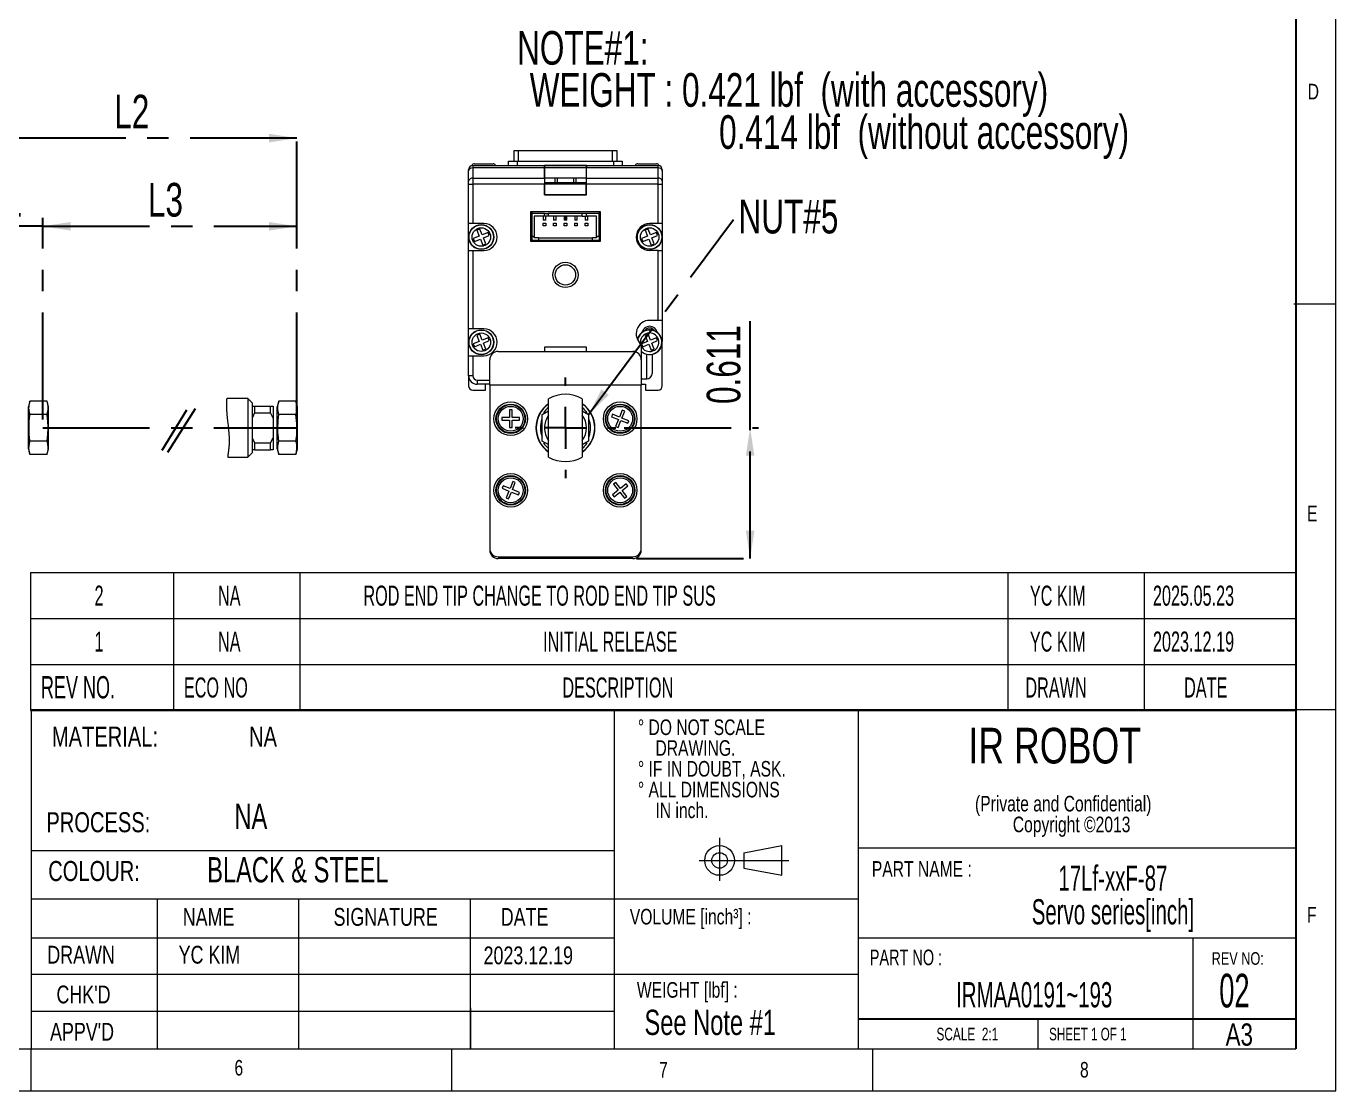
# Model space of a CAD drawing. Header units: inches. Extents: x 0.2 to 16.3, y 0.2 to 11.5.
# Drawn here: x 10.21 to 16.34, y 0.2 to 5.18 of the extents above; entities that cross this region are included whole.
import ezdxf

# ---------------------------------------------------------------- set-up
doc = ezdxf.new("R2010")
doc.units = ezdxf.units.IN
doc.header["$MEASUREMENT"] = 0
doc.linetypes.add('CENTERX2', pattern=[0.8, 0.5, -0.1, 0.1, -0.1])
for name, color, linetype in [('CENTER_LINE', 7, 'CENTERX2'), ('DIMENSION', 7, 'Continuous'), ('NOTES', 7, 'Continuous')]:
    doc.layers.add(name, color=color, linetype=linetype)
doc.styles.add('SLDTEXTSTYLE0', font='TXT', dxfattribs={"width": 0.7})
doc.styles.add('SLDTEXTSTYLE1', font='TXT', dxfattribs={"width": 0.75})
doc.styles.add('SLDTEXTSTYLE2', font='TXT', dxfattribs={"width": 0.6875})
doc.styles.add('SLDTEXTSTYLE3', font='TXT', dxfattribs={"width": 0.605})
doc.styles.add('SLDTEXTSTYLE4', font='TXT', dxfattribs={"width": 0.694444})
doc.dimstyles.new('SLDDIMSTYLE3', dxfattribs={"dimtxt": 0.15748, "dimasz": 0.13, "dimexe": 0, "dimexo": 0.0625, "dimgap": 0.03937, "dimtad": 1, "dimdec": 3, "dimrnd": 1e-09, "dimzin": 12, "dimdsep": 46, "dimtxsty": 'SLDTEXTSTYLE0', "dimsah": 1, "dimcen": 0.09, "dimadec": 0, "dimazin": 3, "dimtfac": 1, "dimtdec": 3, "dimtofl": 0, "dimtmove": 0, "dimatfit": 3, "dimfxl": 1, "dimfrac": 2, "dimtolj": 1, "dimtzin": 12, "dimarcsym": 0})
doc.dimstyles.new('SLDDIMSTYLE4', dxfattribs={"dimtxt": 0.15748, "dimasz": 0.13, "dimexe": 0, "dimexo": 0.0625, "dimgap": 0.03937, "dimtad": 1, "dimdec": 3, "dimrnd": 1e-09, "dimzin": 12, "dimdsep": 46, "dimtxsty": 'SLDTEXTSTYLE0', "dimsah": 1, "dimcen": 0.09, "dimadec": 0, "dimazin": 3, "dimtfac": 1, "dimtdec": 3, "dimtmove": 0, "dimatfit": 0, "dimfxl": 1, "dimfrac": 2, "dimtolj": 1, "dimtzin": 12, "dimarcsym": 0})
doc.dimstyles.new('SLDDIMSTYLE6', dxfattribs={"dimtxt": 0.15748, "dimasz": 0.13, "dimexe": 0, "dimexo": 0.0625, "dimgap": 0.03937, "dimtad": 1, "dimdec": 3, "dimrnd": 1e-09, "dimdsep": 46, "dimtxsty": 'SLDTEXTSTYLE0', "dimsah": 1, "dimcen": 0.09, "dimadec": 0, "dimazin": 2, "dimtfac": 1, "dimtdec": 3, "dimtofl": 0, "dimtmove": 0, "dimatfit": 3, "dimfxl": 1, "dimfrac": 2, "dimtolj": 1, "dimtzin": 12, "dimarcsym": 0})
doc.dimstyles.new('SLDDIMSTYLE7', dxfattribs={"dimtxt": 0.18, "dimasz": 0.13, "dimexe": 0, "dimexo": 0.0625, "dimgap": 0, "dimtad": 0, "dimtih": 1, "dimtoh": 1, "dimdec": 0, "dimrnd": 1e-09, "dimzin": 0, "dimdsep": 46, "dimtxsty": 'Standard', "dimsah": 1, "dimcen": 0.09, "dimadec": 0, "dimazin": 0, "dimtfac": 0.13, "dimtdec": 0, "dimtofl": 0, "dimtmove": 0, "dimatfit": 3, "dimfxl": 1, "dimfrac": 2, "dimtolj": 1, "dimtzin": 0, "dimarcsym": 0})

# ---------------------------------------------------------------- blocks, each defined once
blk = doc.blocks.new('SW_NOTE_0')
at = {"layer": 'CENTER_LINE', "color": 0, "char_height": 0.15748, "attachment_point": 1, "style": 'SLDTEXTSTYLE0'}
for s, insert in [('NOTE#1:', (0.0591, 0.203)), ('WEIGHT : 0.421 lbf  (with accessory)', (0.1181, 0.0062)), ('0.414 lbf  (without accessory)', (1.0039, -0.1907))]:
    blk.add_mtext(s, dxfattribs=dict(at, insert=insert))
blk = doc.blocks.new('SW_NOTE_0_2')
at = {"color": 0, "linetype": 'Continuous', "lineweight": 0, "char_height": 0.072917, "attachment_point": 2, "style": 'SLDTEXTSTYLE1'}
for s, insert in [('(Private and Confidential)', (0.6061, 0.094)), ('Copyright ©2013', (0.6452, -0.0032))]:
    blk.add_mtext(s, dxfattribs=dict(at, insert=insert))
blk = doc.blocks.new('SW_NOTE_0_3')
at = {"color": 0, "linetype": 'Continuous', "lineweight": 0, "char_height": 0.11811, "attachment_point": 2, "style": 'SLDTEXTSTYLE3'}
for s, insert in [('17Lf-xxF-87', (0.4263, 0.1523)), ('Servo series[inch]', (0.4264, -0.0052))]:
    blk.add_mtext(s, dxfattribs=dict(at, insert=insert))
blk = doc.blocks.new('SW_NOTE_0_4')
at = {"color": 0, "linetype": 'Continuous', "lineweight": 0, "attachment_point": 1, "style": 'SLDTEXTSTYLE1'}
for s, insert, char_height in [('%%d DO NOT SCALE', (0, 0.094), 0.072917), ('DRAWING.', (0.082, -0.0032), 0.07292), ('%%d IF IN DOUBT, ASK.', (0, -0.1004), 0.072917), ('%%d ALL DIMENSIONS', (0, -0.1977), 0.072917), ('IN inch.', (0.082, -0.2949), 0.07292)]:
    blk.add_mtext(s, dxfattribs=dict(at, insert=insert, char_height=char_height))
blk = doc.blocks.new('SW_TABLEANNOTATION_1')
at = {"color": 0, "linetype": 'Continuous', "lineweight": 18}
for p, q in [((0, 0), (0, -0.2149)), ((0, 0), (0.6691, 0)), ((0.6691, 0), (0.6691, -0.2149)), ((0.6691, 0), (1.2592, 0)), ((1.2592, 0), (1.2592, -0.2149)), ((1.2592, 0), (4.5707, 0)), ((4.5707, 0), (4.5707, -0.2149)), ((4.5707, 0), (5.2082, 0)), ((5.2082, 0), (5.2082, -0.2149)), ((5.2082, 0), (5.9164, 0)), ((5.9164, 0), (5.9164, -0.2149)), ((0, -0.2149), (0, -0.4298)), ((0, -0.2149), (0.6691, -0.2149)), ((0.6691, -0.2149), (0.6691, -0.4298)), ((0.6691, -0.2149), (1.2592, -0.2149)), ((1.2592, -0.2149), (1.2592, -0.4298)), ((1.2592, -0.2149), (4.5707, -0.2149)), ((4.5707, -0.2149), (4.5707, -0.4298)), ((4.5707, -0.2149), (5.2082, -0.2149)), ((5.2082, -0.2149), (5.2082, -0.4298)), ((5.2082, -0.2149), (5.9164, -0.2149)), ((5.9164, -0.2149), (5.9164, -0.4298)), ((0, -0.4298), (0, -0.6446)), ((0, -0.4298), (0.6691, -0.4298)), ((0.6691, -0.4298), (0.6691, -0.6446)), ((0.6691, -0.4298), (1.2592, -0.4298)), ((1.2592, -0.4298), (1.2592, -0.6446)), ((1.2592, -0.4298), (4.5707, -0.4298)), ((4.5707, -0.4298), (4.5707, -0.6446)), ((4.5707, -0.4298), (5.2082, -0.4298)), ((5.2082, -0.4298), (5.2082, -0.6446)), ((5.2082, -0.4298), (5.9164, -0.4298)), ((5.9164, -0.4298), (5.9164, -0.6446)), ((0, -0.6446), (0.6691, -0.6446)), ((0.6691, -0.6446), (1.2592, -0.6446)), ((1.2592, -0.6446), (4.5707, -0.6446)), ((4.5707, -0.6446), (5.2082, -0.6446)), ((5.2082, -0.6446), (5.9164, -0.6446))]:
    blk.add_line(p, q, dxfattribs=at)
at = {"color": 0, "linetype": 'Continuous', "lineweight": 0, "attachment_point": 1, "style": 'SLDTEXTSTYLE3'}
for s, insert, char_height in [('2', (0.2998, -0.0607), 0.0938), ('NA', (0.8773, -0.0607), 0.09375), ('ROD END TIP CHANGE TO ROD END TIP SUS', (1.5573, -0.0607), 0.09375), ('YC KIM', (4.6742, -0.0607), 0.09375), ('2025.05.23', (5.2498, -0.0607), 0.09375), ('1', (0.2998, -0.2756), 0.0938), ('NA', (0.8773, -0.2756), 0.09375), ('INITIAL RELEASE', (2.3976, -0.2756), 0.09375), ('YC KIM', (4.6742, -0.2756), 0.09375), ('2023.12.19', (5.2498, -0.2756), 0.09375), ('REV NO.', (0.0491, -0.484), 0.10417), ('ECO NO', (0.7176, -0.4905), 0.09375), ('DESCRIPTION', (2.4879, -0.4905), 0.09375), ('DRAWN', (4.6533, -0.4905), 0.09375), ('DATE', (5.3956, -0.4905), 0.09375)]:
    blk.add_mtext(s, dxfattribs=dict(at, insert=insert, char_height=char_height))
blk = doc.blocks.new('_D_26')
at = {"layer": 'CENTER_LINE'}
for p, q in [((9.9761, 4.2415), (9.7261, 4.2415)), ((9.9761, 3.5377), (9.9761, 4.2809)), ((10.2911, 4.2415), (9.9761, 4.2415)), ((10.2911, 3.3377), (10.2911, 4.2809)), ((10.2911, 4.2415), (10.5411, 4.2415))]:
    blk.add_line(p, q, dxfattribs=at)
for points in [[(9.9761, 4.2415), (9.8461, 4.2615), (9.8461, 4.2215)], [(10.2911, 4.2415), (10.4211, 4.2215), (10.4211, 4.2615)]]:
    blk.add_solid(points, dxfattribs=at)
at = {"layer": 'CENTER_LINE', "insert": (10.031, 4.4445), "char_height": 0.15748, "attachment_point": 1, "style": 'SLDTEXTSTYLE0'}
blk.add_mtext('L1', dxfattribs=at)
blk = doc.blocks.new('_D_27')
at = {"layer": 'CENTER_LINE'}
for p, q in [((10.2911, 3.3377), (10.2911, 4.2809)), ((10.2911, 4.2415), (11.48, 4.2415)), ((11.48, 3.3377), (11.48, 4.2809))]:
    blk.add_line(p, q, dxfattribs=at)
for points in [[(10.2911, 4.2415), (10.4211, 4.2215), (10.4211, 4.2615)], [(11.48, 4.2415), (11.35, 4.2615), (11.35, 4.2215)]]:
    blk.add_solid(points, dxfattribs=at)
at = {"layer": 'CENTER_LINE', "insert": (10.783, 4.4445), "char_height": 0.15748, "attachment_point": 1, "style": 'SLDTEXTSTYLE0'}
blk.add_mtext('L3', dxfattribs=at)
blk = doc.blocks.new('_D_28')
at = {"layer": 'CENTER_LINE'}
for p, q in [((9.9761, 3.5377), (9.9761, 4.6933)), ((11.48, 3.3377), (11.48, 4.6933)), ((11.48, 4.654), (9.9761, 4.654))]:
    blk.add_line(p, q, dxfattribs=at)
for points in [[(9.9761, 4.654), (10.1061, 4.634), (10.1061, 4.674)], [(11.48, 4.654), (11.35, 4.674), (11.35, 4.634)]]:
    blk.add_solid(points, dxfattribs=at)
at = {"layer": 'CENTER_LINE', "insert": (10.6255, 4.857), "char_height": 0.15748, "attachment_point": 1, "style": 'SLDTEXTSTYLE0'}
blk.add_mtext('L2', dxfattribs=at)
blk = doc.blocks.new('_D_32')
at = {"layer": 'CENTER_LINE'}
for p, q in [((13.5994, 3.2983), (13.5994, 3.8931)), ((13.0105, 3.2983), (13.6388, 3.2983)), ((13.5994, 2.6873), (13.5994, 3.2983)), ((13.0684, 2.6873), (13.6388, 2.6873))]:
    blk.add_line(p, q, dxfattribs=at)
for points in [[(13.5994, 3.2983), (13.5794, 3.1683), (13.6194, 3.1683)], [(13.5994, 2.6873), (13.6194, 2.8173), (13.5794, 2.8173)]]:
    blk.add_solid(points, dxfattribs=at)
at = {"layer": 'CENTER_LINE', "insert": (13.3964, 3.4102), "char_height": 0.15748, "attachment_point": 1, "rotation": 90, "style": 'SLDTEXTSTYLE0'}
blk.add_mtext('0.611', dxfattribs=at)
blk = doc.blocks.new('SW_NOTE_0_11')
at = {"layer": 'CENTER_LINE', "color": 0, "insert": (0.0242, 0.0919), "char_height": 0.15748, "attachment_point": 1, "style": 'SLDTEXTSTYLE0'}
blk.add_mtext('NUT#5', dxfattribs=at)
blk = doc.blocks.new('SW_CENTERMARKSYMBOL_11')
at = {"layer": 'CENTER_LINE', "color": 0}
for p, q in [((0, 0.1969), (0, 0.2354)), ((0, 0), (0, 0.0984)), ((-0.1969, 0), (-0.2354, 0)), ((0, 0), (-0.0984, 0)), ((0, 0), (0, -0.0984)), ((0, 0), (0.0984, 0)), ((0.1969, 0), (0.2354, 0)), ((0, -0.1969), (0, -0.2354))]:
    blk.add_line(p, q, dxfattribs=at)

msp = doc.modelspace()

# ---------------------------------------------------------------- linework, layer by layer
at = {"color": 7, "linetype": 'Continuous', "lineweight": 18}
for p, q in [((16.3386, 0.1969), (16.3386, 11.4961)), ((12.4956, 4.5455), (12.4956, 4.5967)), ((12.4956, 4.5967), (12.5153, 4.5967)), ((12.5153, 4.5967), (12.9562, 4.5967)), ((12.9562, 4.5967), (12.9759, 4.5967)), ((12.9759, 4.5967), (12.9759, 4.5455)), ((12.3105, 4.5337), (12.3176, 4.5337)), ((12.3176, 4.5337), (12.3972, 4.5337)), ((12.47, 4.5259), (12.47, 4.5455)), ((12.47, 4.5455), (12.5094, 4.5455)), ((12.5094, 4.5455), (12.5094, 4.5259)), ((12.5094, 4.5455), (12.9621, 4.5455)), ((12.9621, 4.5259), (12.9621, 4.5455)), ((12.9621, 4.5455), (13.0015, 4.5455)), ((13.0015, 4.5455), (13.0015, 4.5259)), ((13.0743, 4.5337), (13.0814, 4.5337)), ((13.0814, 4.5337), (13.161, 4.5337)), ((12.283, 4.5004), (12.283, 4.5062)), ((12.283, 4.4526), (12.283, 4.5004)), ((12.3027, 4.5259), (12.3027, 4.5143)), ((12.3027, 4.5259), (12.6373, 4.5259)), ((12.3027, 4.5143), (12.3027, 4.4665)), ((12.6373, 4.5143), (12.3027, 4.5143)), ((12.8342, 4.5259), (12.6373, 4.5259)), ((12.6382, 4.5259), (12.6373, 4.5241)), ((12.6373, 4.5259), (12.6373, 4.5143)), ((12.6373, 4.5241), (12.6375, 4.5238)), ((12.6373, 4.5143), (12.6373, 4.4665)), ((12.834, 4.5238), (12.6375, 4.5238)), ((12.6381, 4.4665), (12.6376, 4.5157)), ((12.8338, 4.5157), (12.6376, 4.5157)), ((12.6382, 4.5259), (12.8333, 4.5259)), ((12.8333, 4.5259), (12.8342, 4.5241)), ((12.8334, 4.4665), (12.8338, 4.5157)), ((12.8342, 4.5241), (12.834, 4.5238)), ((12.8342, 4.5259), (13.1688, 4.5259)), ((12.8342, 4.5143), (12.8342, 4.5259)), ((13.1688, 4.5143), (12.8342, 4.5143)), ((12.8342, 4.4665), (12.8342, 4.5143)), ((13.1688, 4.5143), (13.1688, 4.5259)), ((13.1688, 4.4665), (13.1688, 4.5143)), ((13.1885, 4.5062), (13.1885, 4.5004)), ((13.1885, 4.5004), (13.1885, 4.4526)), ((12.283, 4.4387), (12.283, 4.4526)), ((12.283, 4.4387), (12.3027, 4.4387)), ((12.283, 4.2542), (12.283, 4.4387)), ((12.3027, 4.4665), (12.3027, 4.4387)), ((12.3027, 4.4665), (12.6373, 4.4665)), ((12.3027, 4.4387), (12.3027, 4.2542)), ((12.6373, 4.4387), (12.3027, 4.4387)), ((12.6373, 4.4665), (12.6373, 4.4387)), ((12.6373, 4.4471), (12.8342, 4.4471)), ((12.6373, 4.4387), (12.6373, 4.3881)), ((12.6375, 4.4077), (12.6373, 4.4311)), ((12.8334, 4.4665), (12.6381, 4.4665)), ((12.8333, 4.4387), (12.6382, 4.4387)), ((12.6382, 4.3881), (12.6382, 4.4387)), ((12.6865, 4.4668), (12.6865, 4.4471)), ((12.6964, 4.4668), (12.6964, 4.4471)), ((12.7751, 4.4471), (12.7751, 4.4668)), ((12.7849, 4.4668), (12.7849, 4.4471)), ((12.8333, 4.3881), (12.8333, 4.4387)), ((12.834, 4.4077), (12.8342, 4.4311)), ((12.8342, 4.4665), (13.1688, 4.4665)), ((12.8342, 4.4387), (12.8342, 4.4665)), ((12.8342, 4.3881), (12.8342, 4.4387)), ((13.1688, 4.4387), (12.8342, 4.4387)), ((13.1688, 4.4387), (13.1688, 4.4665)), ((13.1688, 4.2542), (13.1688, 4.4387)), ((13.1688, 4.4387), (13.1885, 4.4387)), ((13.1885, 4.4526), (13.1885, 4.4387)), ((13.1885, 4.4387), (13.1885, 4.2542)), ((12.6376, 4.4077), (12.6373, 4.4077)), ((12.6373, 4.3881), (12.8342, 4.3881)), ((12.6376, 4.3881), (12.6376, 4.4077)), ((12.8333, 4.3881), (12.6382, 4.3881)), ((12.8338, 4.3881), (12.8338, 4.4077)), ((12.8338, 4.4077), (12.8342, 4.4077)), ((12.8991, 4.3093), (12.5723, 4.3093)), ((12.5723, 4.3093), (12.5723, 4.1715)), ((12.5783, 4.3093), (12.5783, 4.3014)), ((12.5783, 4.3014), (12.5783, 4.1932)), ((12.6373, 4.3014), (12.5783, 4.3014)), ((12.5901, 4.2896), (12.5901, 4.1932)), ((12.6373, 4.2896), (12.5901, 4.2896)), ((12.6314, 4.2896), (12.6314, 4.27)), ((12.6373, 4.2896), (12.6373, 4.3014)), ((12.6373, 4.3014), (12.657, 4.3014)), ((12.657, 4.2896), (12.6373, 4.2896)), ((12.6432, 4.27), (12.6432, 4.2896)), ((12.657, 4.2896), (12.657, 4.3014)), ((12.8145, 4.3014), (12.657, 4.3014)), ((12.8145, 4.2896), (12.657, 4.2896)), ((12.6806, 4.2896), (12.6806, 4.27)), ((12.6924, 4.27), (12.6924, 4.2896)), ((12.7298, 4.2896), (12.7298, 4.27)), ((12.7416, 4.27), (12.7416, 4.2896)), ((12.779, 4.2896), (12.779, 4.27)), ((12.7909, 4.27), (12.7909, 4.2896)), ((12.8145, 4.2896), (12.8145, 4.3014)), ((12.8342, 4.3014), (12.8145, 4.3014)), ((12.8145, 4.2896), (12.8342, 4.2896)), ((12.8283, 4.2896), (12.8283, 4.27)), ((12.8342, 4.2896), (12.8342, 4.3014)), ((12.8932, 4.3014), (12.8342, 4.3014)), ((12.8814, 4.2896), (12.8342, 4.2896)), ((12.8401, 4.27), (12.8401, 4.2896)), ((12.8814, 4.1932), (12.8814, 4.2896)), ((12.8932, 4.3093), (12.8932, 4.3014)), ((12.8932, 4.1932), (12.8932, 4.3014)), ((12.8991, 4.1715), (12.8991, 4.3093)), ((12.3027, 4.2542), (12.283, 4.2542)), ((12.283, 4.1282), (12.283, 4.2542)), ((12.3538, 4.2542), (12.3027, 4.2542)), ((12.3346, 4.2286), (12.3208, 4.2229)), ((12.3461, 4.201), (12.3346, 4.2286)), ((12.5783, 4.27), (12.5723, 4.27)), ((12.5723, 4.2325), (12.5783, 4.2346)), ((12.6432, 4.27), (12.6314, 4.27)), ((12.6314, 4.2444), (12.6314, 4.2562)), ((12.6314, 4.2562), (12.6432, 4.2562)), ((12.6432, 4.2444), (12.6314, 4.2444)), ((12.6432, 4.2562), (12.6432, 4.2444)), ((12.6924, 4.27), (12.6806, 4.27)), ((12.6806, 4.2444), (12.6806, 4.2562)), ((12.6806, 4.2562), (12.6924, 4.2562)), ((12.6924, 4.2444), (12.6806, 4.2444)), ((12.6924, 4.2562), (12.6924, 4.2444)), ((12.7416, 4.27), (12.7298, 4.27)), ((12.7298, 4.2562), (12.7416, 4.2562)), ((12.7298, 4.2444), (12.7298, 4.2562)), ((12.7416, 4.2444), (12.7298, 4.2444)), ((12.7416, 4.2562), (12.7416, 4.2444)), ((12.7909, 4.27), (12.779, 4.27)), ((12.779, 4.2444), (12.779, 4.2562)), ((12.779, 4.2562), (12.7909, 4.2562)), ((12.7909, 4.2444), (12.779, 4.2444)), ((12.7909, 4.2562), (12.7909, 4.2444)), ((12.8401, 4.27), (12.8283, 4.27)), ((12.8283, 4.2444), (12.8283, 4.2562)), ((12.8283, 4.2562), (12.8401, 4.2562)), ((12.8401, 4.2444), (12.8283, 4.2444)), ((12.8401, 4.2562), (12.8401, 4.2444)), ((12.8991, 4.27), (12.8932, 4.27)), ((13.122, 4.2286), (13.1082, 4.2229)), ((13.1335, 4.201), (13.122, 4.2286)), ((13.1688, 4.2542), (13.1294, 4.2542)), ((13.1885, 4.2542), (13.1688, 4.2542)), ((13.1885, 4.2542), (13.1885, 4.1282)), ((12.3323, 4.1953), (12.3046, 4.1838)), ((12.3046, 4.1838), (12.3104, 4.17)), ((12.3104, 4.17), (12.338, 4.1814)), ((12.3208, 4.2229), (12.3323, 4.1953)), ((12.338, 4.1814), (12.3495, 4.1538)), ((12.3737, 4.2124), (12.3461, 4.201)), ((12.3518, 4.1872), (12.3794, 4.1986)), ((12.3633, 4.1595), (12.3518, 4.1872)), ((12.3794, 4.1986), (12.3737, 4.2124)), ((12.5723, 4.1715), (12.8991, 4.1715)), ((12.5901, 4.1932), (12.5783, 4.1932)), ((12.5783, 4.1932), (12.5783, 4.1755)), ((12.6098, 4.1755), (12.5783, 4.1755)), ((12.5901, 4.1873), (12.5901, 4.1932)), ((12.6098, 4.1873), (12.5901, 4.1873)), ((12.6098, 4.1873), (12.6098, 4.1755)), ((12.6098, 4.1873), (12.8617, 4.1873)), ((12.8617, 4.1755), (12.6098, 4.1755)), ((12.8617, 4.1755), (12.8617, 4.1873)), ((12.8814, 4.1873), (12.8617, 4.1873)), ((12.8932, 4.1755), (12.8617, 4.1755)), ((12.8932, 4.1932), (12.8814, 4.1932)), ((12.8814, 4.1932), (12.8814, 4.1873)), ((12.8932, 4.1932), (12.8932, 4.1755)), ((12.8932, 4.1892), (12.8991, 4.1848)), ((13.1197, 4.1953), (13.092, 4.1838)), ((13.092, 4.1838), (13.0978, 4.17)), ((13.0978, 4.17), (13.1254, 4.1814)), ((13.1082, 4.2229), (13.1197, 4.1953)), ((13.1254, 4.1814), (13.1369, 4.1538)), ((13.1611, 4.2124), (13.1335, 4.201)), ((13.1392, 4.1872), (13.1668, 4.1986)), ((13.1507, 4.1595), (13.1392, 4.1872)), ((13.1668, 4.1986), (13.1611, 4.2124)), ((12.283, 3.7621), (12.283, 4.1282)), ((12.283, 4.1282), (12.3027, 4.1282)), ((12.3027, 4.1282), (12.3027, 3.7621)), ((12.3027, 4.1282), (12.3538, 4.1282)), ((12.3495, 4.1538), (12.3633, 4.1595)), ((13.1688, 4.1282), (13.1294, 4.1282)), ((13.1369, 4.1538), (13.1507, 4.1595)), ((13.1688, 3.8014), (13.1688, 4.1282)), ((13.1688, 4.1282), (13.1885, 4.1282)), ((13.1885, 4.1282), (13.1885, 3.8014)), ((16.1417, 3.878), (16.3386, 3.878)), ((13.1688, 3.8014), (13.1294, 3.8014)), ((13.1885, 3.8014), (13.1688, 3.8014)), ((13.1885, 3.8014), (13.1885, 3.703)), ((12.3027, 3.7621), (12.283, 3.7621)), ((12.283, 3.6361), (12.283, 3.7621)), ((12.3538, 3.7621), (12.3027, 3.7621)), ((12.3346, 3.7365), (12.3208, 3.7308)), ((12.3461, 3.7089), (12.3346, 3.7365)), ((13.122, 3.7365), (13.1082, 3.7308)), ((13.1335, 3.7089), (13.122, 3.7365)), ((12.3323, 3.7031), (12.3046, 3.6917)), ((12.3046, 3.6917), (12.3104, 3.6778)), ((12.3104, 3.6778), (12.338, 3.6893)), ((12.3208, 3.7308), (12.3323, 3.7031)), ((12.338, 3.6893), (12.3495, 3.6617)), ((12.3737, 3.7203), (12.3461, 3.7089)), ((12.3518, 3.695), (12.3794, 3.7065)), ((12.3633, 3.6674), (12.3518, 3.695)), ((12.3794, 3.7065), (12.3737, 3.7203)), ((12.8342, 3.6755), (12.6373, 3.6755)), ((12.6373, 3.6755), (12.6373, 3.6558)), ((12.8342, 3.6558), (12.8342, 3.6755)), ((13.0901, 3.6893), (13.0901, 3.6164)), ((13.1197, 3.7031), (13.092, 3.6917)), ((13.092, 3.6917), (13.0978, 3.6778)), ((13.0978, 3.6778), (13.1254, 3.6893)), ((13.1082, 3.7308), (13.1197, 3.7031)), ((13.1254, 3.6893), (13.1369, 3.6617)), ((13.1611, 3.7203), (13.1335, 3.7089)), ((13.1392, 3.695), (13.1668, 3.7065)), ((13.1507, 3.6674), (13.1392, 3.695)), ((13.1668, 3.7065), (13.1611, 3.7203)), ((13.1885, 3.4944), (13.1885, 3.703)), ((12.283, 3.5416), (12.283, 3.6361)), ((12.283, 3.6361), (12.3027, 3.6361)), ((12.3027, 3.6361), (12.3027, 3.5416)), ((12.3027, 3.6361), (12.3538, 3.6361)), ((12.3495, 3.6617), (12.3633, 3.6674)), ((12.3814, 3.4984), (12.3814, 3.6164)), ((12.4208, 3.6558), (13.0507, 3.6558)), ((13.0901, 3.6164), (13.0901, 3.4984)), ((13.1369, 3.6617), (13.1507, 3.6674)), ((13.1412, 3.64), (13.1412, 3.6419)), ((13.1412, 3.64), (13.1412, 3.5967)), ((13.1412, 3.5967), (13.1412, 3.5534)), ((12.3027, 3.5416), (12.283, 3.5416)), ((12.283, 3.5416), (12.283, 3.4944)), ((12.3223, 3.5219), (12.3223, 3.5022)), ((12.3814, 3.5022), (12.3223, 3.5022)), ((12.3617, 3.4747), (12.3617, 3.5022)), ((12.3814, 3.4984), (12.3814, 2.7346)), ((13.0901, 3.4984), (12.3814, 3.4984)), ((13.0901, 3.5278), (13.1157, 3.5278)), ((13.0901, 3.5022), (13.1098, 3.5022)), ((13.0901, 2.7346), (13.0901, 3.4984)), ((13.1098, 3.5022), (13.1098, 3.4747)), ((11.2504, 3.4353), (11.1515, 3.4353)), ((11.2701, 3.4156), (11.2504, 3.4353)), ((11.2504, 3.4353), (11.2504, 3.1613)), ((12.3027, 3.4747), (12.3617, 3.4747)), ((12.657, 3.1619), (12.657, 3.4347)), ((12.8145, 3.4347), (12.8145, 3.2983)), ((13.1098, 3.4747), (13.1688, 3.4747)), ((10.2313, 3.4233), (10.2241, 3.3967)), ((10.2241, 3.2983), (10.2241, 3.3967)), ((10.3115, 3.4233), (10.2313, 3.4233)), ((10.3186, 3.3967), (10.3115, 3.4233)), ((10.3186, 3.2983), (10.3186, 3.3967)), ((11.2701, 3.4156), (11.2701, 3.181)), ((11.2701, 3.4007), (11.2819, 3.4007)), ((11.2819, 3.4007), (11.2819, 3.3683)), ((11.2819, 3.4007), (11.3567, 3.4007)), ((11.3567, 3.3683), (11.3567, 3.4007)), ((11.3567, 3.4007), (11.3685, 3.4007)), ((11.3685, 3.4007), (11.3685, 3.3442)), ((11.3953, 3.4233), (11.3882, 3.3967)), ((11.3882, 3.2983), (11.3882, 3.3967)), ((11.4755, 3.4233), (11.3953, 3.4233)), ((11.4827, 3.3967), (11.4755, 3.4233)), ((11.4827, 3.2983), (11.4827, 3.3967)), ((12.486, 3.3822), (12.4736, 3.3822)), ((12.4736, 3.3822), (12.4736, 3.3471)), ((12.486, 3.3471), (12.486, 3.3822)), ((12.6275, 3.3608), (12.657, 3.3778)), ((12.8132, 3.3786), (12.844, 3.3608)), ((13.0014, 3.3815), (12.9882, 3.349)), ((12.9997, 3.3443), (13.0129, 3.3769)), ((13.0129, 3.3769), (13.0014, 3.3815)), ((10.3115, 3.3608), (10.2313, 3.3608)), ((11.2819, 3.3683), (11.2701, 3.3442)), ((11.2819, 3.3683), (11.3567, 3.3683)), ((11.3685, 3.3442), (11.3567, 3.3683)), ((11.3685, 3.3442), (11.3685, 3.2523)), ((11.4755, 3.3608), (11.3953, 3.3608)), ((12.4736, 3.3471), (12.4385, 3.3471)), ((12.4385, 3.3471), (12.4385, 3.3347)), ((12.4385, 3.3347), (12.4736, 3.3347)), ((12.4736, 3.3347), (12.4736, 3.2996)), ((12.5212, 3.3471), (12.486, 3.3471)), ((12.486, 3.2996), (12.486, 3.3347)), ((12.486, 3.3347), (12.5212, 3.3347)), ((12.5212, 3.3347), (12.5212, 3.3471)), ((12.9556, 3.3621), (12.951, 3.3507)), ((12.951, 3.3507), (12.9836, 3.3375)), ((12.9882, 3.349), (12.9556, 3.3621)), ((12.9836, 3.3375), (12.9704, 3.3049)), ((12.9819, 3.3003), (12.9951, 3.3328)), ((12.9951, 3.3328), (13.0276, 3.3197)), ((13.0323, 3.3311), (12.9997, 3.3443)), ((13.0276, 3.3197), (13.0323, 3.3311)), ((10.2241, 3.1999), (10.2241, 3.2983)), ((10.3186, 3.1999), (10.3186, 3.2983)), ((11.2701, 3.2523), (11.2819, 3.2283)), ((11.3567, 3.2283), (11.3685, 3.2523)), ((11.3685, 3.2523), (11.3685, 3.1959)), ((11.3882, 3.1999), (11.3882, 3.2983)), ((11.4827, 3.1999), (11.4827, 3.2983)), ((12.4736, 3.2996), (12.486, 3.2996)), ((12.6052, 3.2542), (12.606, 3.2542)), ((12.8145, 3.2983), (12.8145, 3.1619)), ((12.8655, 3.2542), (12.8663, 3.2542)), ((12.9704, 3.3049), (12.9819, 3.3003)), ((10.2241, 3.1999), (10.2313, 3.1733)), ((10.3115, 3.2358), (10.2313, 3.2358)), ((10.3115, 3.1733), (10.3186, 3.1999)), ((11.2819, 3.1959), (11.2701, 3.1959)), ((11.2819, 3.2283), (11.3567, 3.2283)), ((11.2819, 3.2283), (11.2819, 3.1959)), ((11.2819, 3.1959), (11.3567, 3.1959)), ((11.3567, 3.1959), (11.3567, 3.2283)), ((11.3685, 3.1959), (11.3567, 3.1959)), ((11.3882, 3.1999), (11.3953, 3.1733)), ((11.4755, 3.2358), (11.3953, 3.2358)), ((11.4755, 3.1733), (11.4827, 3.1999)), ((12.6574, 3.2185), (12.6275, 3.2358)), ((12.844, 3.2358), (12.8145, 3.2187)), ((10.3115, 3.1733), (10.2313, 3.1733)), ((11.1562, 3.1613), (11.2504, 3.1613)), ((11.2504, 3.1613), (11.2701, 3.181)), ((11.4755, 3.1733), (11.3953, 3.1733)), ((12.444, 3.0278), (12.4393, 3.0163)), ((12.4393, 3.0163), (12.4717, 3.0029)), ((12.4765, 3.0144), (12.444, 3.0278)), ((12.4717, 3.0029), (12.4583, 2.9704)), ((12.4899, 3.0468), (12.4765, 3.0144)), ((12.4879, 3.0096), (12.5013, 3.0421)), ((12.5204, 2.9962), (12.4879, 3.0096)), ((12.5013, 3.0421), (12.4899, 3.0468)), ((12.9829, 3.0073), (12.9553, 2.9856)), ((12.9709, 3.0426), (12.9612, 3.0349)), ((12.9612, 3.0349), (12.9829, 3.0073)), ((12.9927, 3.015), (12.9709, 3.0426)), ((13.0203, 3.0367), (12.9927, 3.015)), ((13.0003, 3.0052), (13.028, 3.0269)), ((13.0221, 2.9776), (13.0003, 3.0052)), ((13.028, 3.0269), (13.0203, 3.0367)), ((12.4583, 2.9704), (12.4698, 2.9657)), ((12.4698, 2.9657), (12.4832, 2.9982)), ((12.4832, 2.9982), (12.5157, 2.9847)), ((12.5157, 2.9847), (12.5204, 2.9962)), ((12.9553, 2.9856), (12.963, 2.9758)), ((12.963, 2.9758), (12.9906, 2.9975)), ((12.9906, 2.9975), (13.0123, 2.9699)), ((13.0123, 2.9699), (13.0221, 2.9776)), ((12.3814, 2.7346), (12.3814, 2.7266)), ((12.4208, 2.6952), (13.0507, 2.6952)), ((12.4405, 2.6873), (12.4405, 2.6952)), ((12.4424, 2.6873), (12.4424, 2.6952)), ((13.029, 2.6873), (13.029, 2.6952)), ((13.031, 2.6873), (13.031, 2.6952)), ((13.0901, 2.7266), (13.0901, 2.7346)), ((12.4405, 2.6873), (12.4208, 2.6873)), ((12.4424, 2.6873), (12.4405, 2.6873)), ((12.4621, 2.6873), (12.4424, 2.6873)), ((13.0094, 2.6873), (12.4621, 2.6873)), ((13.029, 2.6873), (13.0094, 2.6873)), ((13.031, 2.6873), (13.029, 2.6873)), ((13.0507, 2.6873), (13.031, 2.6873)), ((10.2362, 1.9792), (10.2362, 0.3937)), ((16.3386, 1.9792), (10.2362, 1.9792)), ((12.9632, 1.9792), (12.9632, 0.3937)), ((14.1045, 1.9792), (14.1045, 0.3937)), ((10.2362, 1.3209), (12.9632, 1.3209)), ((13.5696, 1.3109), (13.7473, 1.3442)), ((13.5696, 1.3109), (13.5696, 1.2383)), ((13.7473, 1.2051), (13.7473, 1.3442)), ((16.1516, 1.3324), (14.1045, 1.3324)), ((13.5696, 1.2383), (13.7473, 1.2051)), ((10.8268, 1.0943), (10.8268, 0.3937)), ((11.4873, 1.0943), (11.4873, 0.3937)), ((12.292, 0.3937), (12.292, 1.0943)), ((12.9632, 0.9117), (10.2362, 0.9117)), ((15.6722, 0.3937), (15.6722, 0.9103)), ((14.1045, 0.741), (10.2362, 0.741)), ((10.2362, 0.5701), (12.9632, 0.5701)), ((12.292, 0.585), (12.292, 0.3937)), ((14.9453, 0.5283), (14.9453, 0.3937)), ((0.3937, 0.3937), (16.1516, 0.3937)), ((10.2362, 0.1969), (10.2362, 0.3937)), ((12.2047, 0.1969), (12.2047, 0.3937)), ((14.1732, 0.1969), (14.1732, 0.3937)), ((0.1969, 0.1969), (16.3386, 0.1969))]:
    msp.add_line(p, q, dxfattribs=at)
at = {"color": 8, "linetype": 'Continuous', "lineweight": 18}
for p, q in [((12.5153, 4.5967), (12.5153, 4.5455)), ((12.9562, 4.5455), (12.9562, 4.5967)), ((12.7357, 4.27), (12.7357, 4.2896)), ((13.1157, 3.5967), (13.1157, 3.6437)), ((13.1157, 3.5278), (13.1157, 3.5967)), ((12.3223, 3.5219), (12.3814, 3.5219)), ((12.4621, 2.6873), (12.4621, 2.6952)), ((13.0094, 2.6873), (13.0094, 2.6952))]:
    msp.add_line(p, q, dxfattribs=at)
at = {"color": 7, "linetype": 'CENTERX2', "lineweight": 18}
for p, q in [((13.4566, 1.3801), (13.4566, 1.1786)), ((13.3607, 1.2746), (13.7805, 1.2746))]:
    msp.add_line(p, q, dxfattribs=at)
at = {"color": 7, "linetype": 'Continuous', "lineweight": 18, "flags": 128}
for points in [[(13.1878, 3.6978), (13.1881, 3.6992), (13.1885, 3.703)], [(11.1515, 3.4353), (11.1514, 3.4338), (11.1513, 3.4324), (11.1511, 3.4309), (11.151, 3.4295), (11.1509, 3.428), (11.1508, 3.4265), (11.1507, 3.4248), (11.1506, 3.4231), (11.1506, 3.4213), (11.1505, 3.4196), (11.1504, 3.4176), (11.1503, 3.4155), (11.1503, 3.4134), (11.1503, 3.4114), (11.1502, 3.4094), (11.1502, 3.4073), (11.1502, 3.4053), (11.1502, 3.4033), (11.1502, 3.4013), (11.1502, 3.3992), (11.1503, 3.3972), (11.1503, 3.3952), (11.1504, 3.3928), (11.1505, 3.3905), (11.1505, 3.3881), (11.1506, 3.3858), (11.1508, 3.3834), (11.1509, 3.381), (11.151, 3.3786), (11.1511, 3.3763), (11.1513, 3.3739), (11.1515, 3.3716), (11.1516, 3.3693), (11.1518, 3.367), (11.152, 3.3646), (11.1522, 3.3619), (11.1525, 3.3592), (11.1527, 3.3564), (11.153, 3.3537), (11.1532, 3.351), (11.1535, 3.3482), (11.1539, 3.3448), (11.1542, 3.3413), (11.1546, 3.3379), (11.155, 3.3344), (11.1554, 3.331), (11.1558, 3.3276), (11.1564, 3.3222), (11.157, 3.3168), (11.1576, 3.3114), (11.1581, 3.3074), (11.1585, 3.3033), (11.159, 3.2993), (11.1594, 3.2953), (11.1597, 3.2921), (11.16, 3.2889), (11.1603, 3.2857), (11.1606, 3.2825), (11.1609, 3.28), (11.1611, 3.2774), (11.1613, 3.2748), (11.1615, 3.2722), (11.1617, 3.2696), (11.1618, 3.267), (11.162, 3.2644), (11.1622, 3.2618), (11.1623, 3.2595), (11.1624, 3.2572), (11.1625, 3.2548), (11.1626, 3.2525), (11.1627, 3.2501), (11.1627, 3.2478), (11.1628, 3.2454), (11.1628, 3.2434), (11.1629, 3.2413), (11.1629, 3.2392), (11.1629, 3.2372), (11.1629, 3.2351), (11.1628, 3.233), (11.1628, 3.2309), (11.1628, 3.2288), (11.1627, 3.227), (11.1627, 3.2251), (11.1626, 3.2232), (11.1625, 3.2213), (11.1624, 3.2194), (11.1623, 3.2175), (11.1622, 3.2156), (11.1621, 3.2137), (11.1619, 3.2118), (11.1618, 3.2099), (11.1616, 3.208), (11.1614, 3.2061), (11.1613, 3.2042), (11.1611, 3.2023), (11.1608, 3.2005), (11.1606, 3.1986), (11.1604, 3.1963), (11.1601, 3.194), (11.1598, 3.1918), (11.1595, 3.1895), (11.1592, 3.1873), (11.1589, 3.185), (11.1586, 3.1831), (11.1583, 3.1812), (11.1581, 3.1792), (11.1578, 3.1773), (11.1576, 3.1754), (11.1574, 3.1735), (11.1571, 3.1716), (11.157, 3.1701), (11.1568, 3.1686), (11.1567, 3.1671), (11.1565, 3.1657), (11.1564, 3.1642), (11.1563, 3.1627), (11.1562, 3.1613)]]:
    msp.add_lwpolyline(points, dxfattribs=at)
at = {"color": 7, "linetype": 'Continuous', "lineweight": 18}
for centre, radius in [((12.342, 4.1912), 0.0584), ((12.342, 4.1912), 0.0571), ((12.342, 4.1912), 0.0433), ((13.1294, 4.1912), 0.0584), ((13.1294, 4.1912), 0.0571), ((13.1294, 4.1912), 0.0433), ((12.7357, 4.014), 0.0591), ((12.7357, 4.014), 0.0477), ((12.342, 3.6991), 0.0584), ((12.342, 3.6991), 0.0571), ((12.342, 3.6991), 0.0433), ((12.4798, 3.3409), 0.0787), ((12.4798, 3.3409), 0.0689), ((12.4798, 3.3409), 0.0661), ((12.4798, 3.3409), 0.0582), ((12.9916, 3.3409), 0.0787), ((12.9916, 3.3409), 0.0689), ((12.9916, 3.3409), 0.0661), ((12.9916, 3.3409), 0.0582), ((12.4798, 3.0063), 0.0787), ((12.4798, 3.0063), 0.0689), ((12.4798, 3.0063), 0.0661), ((12.4798, 3.0063), 0.0582), ((12.9916, 3.0063), 0.0787), ((12.9916, 3.0063), 0.0689), ((12.9916, 3.0063), 0.0661), ((12.9916, 3.0063), 0.0582), ((13.4566, 1.2746), 0.0696), ((13.4566, 1.2746), 0.0363)]:
    msp.add_circle(centre, radius, dxfattribs=at)
for centre, radius, start, end in [((12.3105, 4.52), 0.0138, 90, 157.40763), ((12.3972, 4.52), 0.0138, 25.37693, 90), ((13.0743, 4.52), 0.0138, 90, 154.62307), ((13.161, 4.52), 0.0138, 22.59237, 90), ((12.3027, 4.5062), 0.0197, 90, 180), ((12.3002, 4.4969), 0.0176, 81.95053, 168.57825), ((13.1688, 4.5062), 0.0197, 0, 90), ((13.1713, 4.4969), 0.0176, 11.42175, 98.04947), ((12.3002, 4.4491), 0.0176, 81.95053, 168.57825), ((13.1713, 4.4491), 0.0176, 11.42175, 98.04947), ((12.3538, 4.1912), 0.063, 270, 90), ((13.1294, 4.1912), 0.063, 90, 270), ((13.1294, 3.7385), 0.063, 90, 231.31781), ((12.3538, 3.6991), 0.063, 270, 90), ((13.1294, 3.6991), 0.0584, 22.52267, 167.5778), ((13.1294, 3.7385), 0.0354, 12.44203, 167.55797), ((13.1294, 3.7385), 0.0266, 33.35116, 146.64884), ((13.1294, 3.6991), 0.0584, 277.77571, 22.52267), ((12.4208, 3.6164), 0.0394, 90, 180), ((13.0507, 3.6164), 0.0394, 0, 90), ((13.1157, 3.5534), 0.0256, 270, 360), ((12.3223, 3.5416), 0.0394, 180, 270), ((12.3027, 3.4944), 0.0197, 180, 270), ((12.3223, 3.5416), 0.0197, 180, 270), ((13.1688, 3.4944), 0.0197, 270, 360), ((12.7357, 3.2983), 0.1575, 60, 120), ((12.7357, 3.2983), 0.1378, 124.8499, 235.1501), ((12.7357, 3.2983), 0.137, 125.07951, 234.92049), ((12.7355, 3.2983), 0.124, 129.27262, 145.62874), ((12.7357, 3.2983), 0.1378, 304.8499, 55.1501), ((12.7357, 3.2983), 0.137, 305.07951, 54.92049), ((12.7355, 3.2983), 0.124, 34.37126, 50.44414), ((12.7357, 3.2983), 0.1173, 159.65164, 201.74202), ((12.7357, 3.2983), 0.0984, 143.1301, 180), ((12.7357, 3.2983), 0.0984, 323.1301, 36.8699), ((12.7357, 3.2983), 0.1173, 340.31218, 20.78663), ((12.7357, 3.2983), 0.0984, 180, 216.8699), ((12.7355, 3.2983), 0.124, 214.37126, 230.72738), ((12.7355, 3.2983), 0.124, 309.55586, 325.62874), ((12.7357, 3.2983), 0.1575, 240, 300), ((12.4208, 2.7346), 0.0394, 180, 270), ((12.4208, 2.7266), 0.0394, 180, 270), ((13.0507, 2.7346), 0.0394, 270, 0), ((13.0507, 2.7266), 0.0394, 270, 0)]:
    msp.add_arc(centre, radius, start, end, dxfattribs=at)
at = {"color": 8, "linetype": 'Continuous', "lineweight": 18}
for radius, start, end in [(0.0571, 226.36752, 169.25823), (0.0433, 204.68174, 189.11799)]:
    msp.add_arc((13.1294, 3.6991), radius, start, end, dxfattribs=at)
at = {"color": 7, "linetype": 'Continuous', "lineweight": 18}
for points, knots in [([(12.6376, 4.5157), (12.6376, 4.5183), (12.6376, 4.5228), (12.6375, 4.5235), (12.6375, 4.5238)], [0, 0, 0, 0, 0.557681, 1, 1, 1, 1]), ([(12.834, 4.5238), (12.834, 4.5233), (12.8339, 4.5225), (12.8339, 4.5178), (12.8338, 4.5157)], [0, 0, 0, 0, 0.557682, 1, 1, 1, 1]), ([(12.6381, 4.4665), (12.6381, 4.462), (12.6382, 4.4538), (12.6382, 4.4433), (12.6382, 4.4387)], [0, 0, 0, 0, 0.557568, 1, 1, 1, 1]), ([(12.8334, 4.4665), (12.8334, 4.462), (12.8333, 4.4538), (12.8333, 4.4433), (12.8333, 4.4387)], [0, 0, 0, 0, 0.557568, 1, 1, 1, 1]), ([(10.2313, 3.3608), (10.23, 3.3659), (10.2276, 3.3761), (10.2264, 3.3914), (10.2273, 3.4041), (10.2291, 3.4148), (10.2305, 3.4204), (10.2313, 3.4233)], [0, 0, 0, 0, 0.247522, 0.488683, 0.731832, 0.857815, 1, 1, 1, 1]), ([(10.3115, 3.3608), (10.3127, 3.3659), (10.3152, 3.3763), (10.3164, 3.3919), (10.3154, 3.405), (10.3135, 3.4154), (10.3122, 3.4207), (10.3115, 3.4233)], [0, 0, 0, 0, 0.247694, 0.496651, 0.747487, 0.873498, 1, 1, 1, 1]), ([(11.3953, 3.3608), (11.3931, 3.3711), (11.3886, 3.3919), (11.393, 3.4128), (11.3953, 3.4233)], [0, 0, 0, 0, 0.495288, 1, 1, 1, 1]), ([(11.4755, 3.3608), (11.4778, 3.3711), (11.4823, 3.3919), (11.4778, 3.4128), (11.4755, 3.4233)], [0, 0, 0, 0, 0.495288, 1, 1, 1, 1]), ([(10.2313, 3.2358), (10.2309, 3.2384), (10.2302, 3.2437), (10.2291, 3.2534), (10.2281, 3.2651), (10.2272, 3.2786), (10.2268, 3.2922), (10.2268, 3.3059), (10.2273, 3.3196), (10.2282, 3.3333), (10.2295, 3.3471), (10.2307, 3.3562), (10.2313, 3.3608)], [0, 0, 0, 0, 0.06345, 0.126911, 0.234952, 0.34308, 0.451514, 0.560068, 0.6698, 0.779648, 0.889786, 1, 1, 1, 1]), ([(10.3115, 3.2358), (10.3119, 3.2384), (10.3125, 3.2437), (10.3136, 3.2534), (10.3147, 3.2651), (10.3156, 3.2786), (10.316, 3.2922), (10.316, 3.3059), (10.3155, 3.3196), (10.3146, 3.3333), (10.3133, 3.3471), (10.3121, 3.3562), (10.3115, 3.3608)], [0, 0, 0, 0, 0.0634497, 0.126911, 0.2349519, 0.3430802, 0.4515142, 0.5600677, 0.6698003, 0.7796475, 0.8897863, 1, 1, 1, 1]), ([(11.3953, 3.2358), (11.3946, 3.241), (11.3917, 3.2643), (11.3894, 3.3062), (11.3933, 3.3425), (11.3953, 3.3608)], [0, 0, 0, 0, 0.126971, 0.560077, 1, 1, 1, 1]), ([(11.4755, 3.2358), (11.4762, 3.241), (11.4791, 3.2643), (11.4814, 3.3062), (11.4775, 3.3425), (11.4755, 3.3608)], [0, 0, 0, 0, 0.126971, 0.560077, 1, 1, 1, 1]), ([(12.6275, 3.2358), (12.6275, 3.241), (12.6275, 3.2643), (12.6275, 3.3062), (12.6275, 3.3425), (12.6275, 3.3608)], [0, 0, 0, 0, 0.1269715, 0.560077, 1, 1, 1, 1]), ([(12.844, 3.3608), (12.844, 3.3428), (12.844, 3.3065), (12.844, 3.2645), (12.844, 3.241), (12.844, 3.2358)], [0, 0, 0, 0, 0.433314, 0.873028, 1, 1, 1, 1]), ([(10.2313, 3.1733), (10.2306, 3.1758), (10.2287, 3.1834), (10.2268, 3.196), (10.2266, 3.2117), (10.2285, 3.225), (10.2306, 3.2332), (10.2313, 3.2358)], [0, 0, 0, 0, 0.1238112, 0.3642929, 0.6063078, 0.8734971, 1, 1, 1, 1]), ([(10.3115, 3.1733), (10.3127, 3.1784), (10.3152, 3.1885), (10.3164, 3.2039), (10.3155, 3.2167), (10.3136, 3.2273), (10.3123, 3.2328), (10.3115, 3.2358)], [0, 0, 0, 0, 0.245809, 0.489017, 0.733909, 0.857815, 1, 1, 1, 1]), ([(11.3953, 3.1733), (11.3931, 3.1836), (11.3886, 3.2044), (11.393, 3.2253), (11.3953, 3.2358)], [0, 0, 0, 0, 0.4952878, 1, 1, 1, 1]), ([(11.4755, 3.1733), (11.4778, 3.1836), (11.4823, 3.2044), (11.4778, 3.2253), (11.4755, 3.2358)], [0, 0, 0, 0, 0.4952878, 1, 1, 1, 1])]:
    msp.add_open_spline(points, degree=3, knots=knots, dxfattribs=at)
at = {"layer": 'CENTER_LINE'}
msp.add_line((10.2911, 3.2983), (11.48, 3.2983), dxfattribs=at)
at = {"layer": 'DIMENSION'}
for p, q in [((10.9627, 3.3811), (10.848, 3.193)), ((11.0047, 3.3875), (10.875, 3.1827))]:
    msp.add_line(p, q, dxfattribs=at)
at = {"layer": 'NOTES', "color": 7}
for p, q in [((16.1516, 11.2992), (16.1516, 0.3937)), ((16.1516, 0.5314), (14.1045, 0.5314))]:
    msp.add_line(p, q, dxfattribs=at)
at = {"layer": 'NOTES', "color": 7, "linetype": 'Continuous', "lineweight": 18}
for p, q in [((10.2362, 1.0945), (14.1045, 1.0945)), ((16.1516, 0.9103), (14.1045, 0.9103))]:
    msp.add_line(p, q, dxfattribs=at)

# ---------------------------------------------------------------- block references
at = {"color": 7, "linetype": 'Continuous', "lineweight": 0}
for name, p in [('SW_TABLEANNOTATION_1', (10.2335, 2.6211)), ('SW_NOTE_0_4', (13.0747, 1.8403)), ('SW_NOTE_0_2', (14.4577, 1.4828)), ('SW_NOTE_0_3', (14.8699, 1.0986))]:
    msp.add_blockref(name, p, dxfattribs=at)
at = {"layer": 'CENTER_LINE'}
for name, p in [('SW_NOTE_0', (12.4505, 4.952)), ('SW_NOTE_0_11', (13.5212, 4.2737)), ('SW_CENTERMARKSYMBOL_11', (12.7357, 3.2983))]:
    msp.add_blockref(name, p, dxfattribs=at)

# ---------------------------------------------------------------- texts
at = {"color": 7, "linetype": 'Continuous', "lineweight": 0}
for s, insert, char_height, attachment_point, style in [('D', (16.2073, 4.9082), 0.0729, 1, 'SLDTEXTSTYLE1'), ('E', (16.2042, 2.9345), 0.0729, 1, 'SLDTEXTSTYLE1'), ('MATERIAL:', (10.3338, 1.9007), 0.09375, 1, 'SLDTEXTSTYLE1'), ('NA', (11.3214, 1.9007), 0.09375, 2, 'SLDTEXTSTYLE1'), ('PROCESS:', (10.3082, 1.5003), 0.09375, 1, 'SLDTEXTSTYLE1'), ('PART NAME :', (14.1688, 1.2713), 0.072917, 1, 'SLDTEXTSTYLE1'), ('NAME', (10.9459, 1.0522), 0.08333, 1, 'SLDTEXTSTYLE1'), ('SIGNATURE', (11.651, 1.0522), 0.08333, 1, 'SLDTEXTSTYLE1'), ('DATE', (12.4332, 1.0522), 0.08333, 1, 'SLDTEXTSTYLE1'), ('VOLUME [inch³] :', (13.0367, 1.0481), 0.072917, 1, 'SLDTEXTSTYLE1'), ('DRAWN', (10.3125, 0.8753), 0.08333, 1, 'SLDTEXTSTYLE1'), ('2023.12.19', (12.3528, 0.8722), 0.08333, 1, 'SLDTEXTSTYLE1'), ('REV NO:', (15.7582, 0.8455), 0.05906, 1, 'SLDTEXTSTYLE1'), ("CHK'D", (10.3553, 0.6894), 0.08333, 1, 'SLDTEXTSTYLE1'), ('IRMAA0191~193', (14.928, 0.7053), 0.11811, 2, 'SLDTEXTSTYLE3'), ("APPV'D", (10.3253, 0.5149), 0.08333, 1, 'SLDTEXTSTYLE1'), ('SCALE  2:1', (14.471, 0.4918), 0.05906, 1, 'SLDTEXTSTYLE0'), ('SHEET 1 OF 1', (14.9977, 0.4918), 0.059055, 1, 'SLDTEXTSTYLE2'), ('A3', (15.8233, 0.5121), 0.10417, 1, 'SLDTEXTSTYLE1')]:
    msp.add_mtext(s, dxfattribs=dict(at, insert=insert, char_height=char_height, attachment_point=attachment_point, style=style))
at = {"layer": 'CENTER_LINE', "attachment_point": 1}
for s, insert, char_height, style in [('NA', (11.1877, 1.5398), 0.11811, 'SLDTEXTSTYLE0'), ('BLACK & STEEL', (11.0601, 1.2902), 0.11811, 'SLDTEXTSTYLE0'), ('02', (15.7936, 0.7445), 0.15748, 'SLDTEXTSTYLE3'), ('See Note #1', (13.1054, 0.5761), 0.11811, 'SLDTEXTSTYLE0')]:
    msp.add_mtext(s, dxfattribs=dict(at, insert=insert, char_height=char_height, style=style))
at = {"layer": 'NOTES', "attachment_point": 1}
for s, insert, char_height, style in [('IR ROBOT', (14.6199, 1.8951), 0.16667, 'SLDTEXTSTYLE1'), ('COLOUR:', (10.3168, 1.2721), 0.09375, 'SLDTEXTSTYLE1'), ('F', (16.2042, 1.0567), 0.0729, 'SLDTEXTSTYLE1'), ('YC KIM', (10.9266, 0.8753), 0.08333, 'SLDTEXTSTYLE1'), ('PART NO :', (14.1589, 0.8575), 0.07292, 'SLDTEXTSTYLE4'), ('WEIGHT [lbf] :', (13.0699, 0.7055), 0.072917, 'SLDTEXTSTYLE1'), ('6', (11.1877, 0.3413), 0.0729, 'SLDTEXTSTYLE1'), ('7', (13.1737, 0.332), 0.0729, 'SLDTEXTSTYLE1'), ('8', (15.1422, 0.332), 0.0729, 'SLDTEXTSTYLE1')]:
    msp.add_mtext(s, dxfattribs=dict(at, insert=insert, char_height=char_height, style=style))

# ---------------------------------------------------------------- dimensions: what is measured, and where the dimension line sits
at = {"layer": 'CENTER_LINE'}
for base, p1, p2, text, dimstyle, picture, middle in [((9.9761, 4.654), (11.48, 3.2983), (9.9761, 3.4984), 'L2', 'SLDDIMSTYLE3', '_D_28', (10.7281, 4.654)), ((9.9761, 4.2415), (10.2911, 3.2983), (9.9761, 3.4984), 'L1', 'SLDDIMSTYLE4', '_D_26', (10.1336, 4.2415)), ((11.48, 4.2415), (10.2911, 3.2983), (11.48, 3.2983), 'L3', 'SLDDIMSTYLE3', '_D_27', (10.8855, 4.2415))]:
    dim = msp.add_linear_dim(base=base, p1=p1, p2=p2, text=text, dimstyle=dimstyle, dxfattribs=at)
    dim.commit()
    dim.dimension.update_dxf_attribs({"geometry": picture, "text_midpoint": middle, "dimtype": 160})
dim = msp.add_linear_dim(base=(13.5994, 3.2983), p1=(13.029, 2.6873), p2=(12.9712, 3.2983), angle=90, dimstyle='SLDDIMSTYLE6', dxfattribs=at)
dim.commit()
dim.dimension.update_dxf_attribs({"geometry": '_D_32', "text_midpoint": (13.5994, 3.6516), "dimtype": 160})

# ---------------------------------------------------------------- leaders
msp.add_leader([(12.844, 3.3608), (13.5212, 4.2737)], dimstyle='SLDDIMSTYLE7', dxfattribs=at)

doc.saveas('drawing.dxf')
